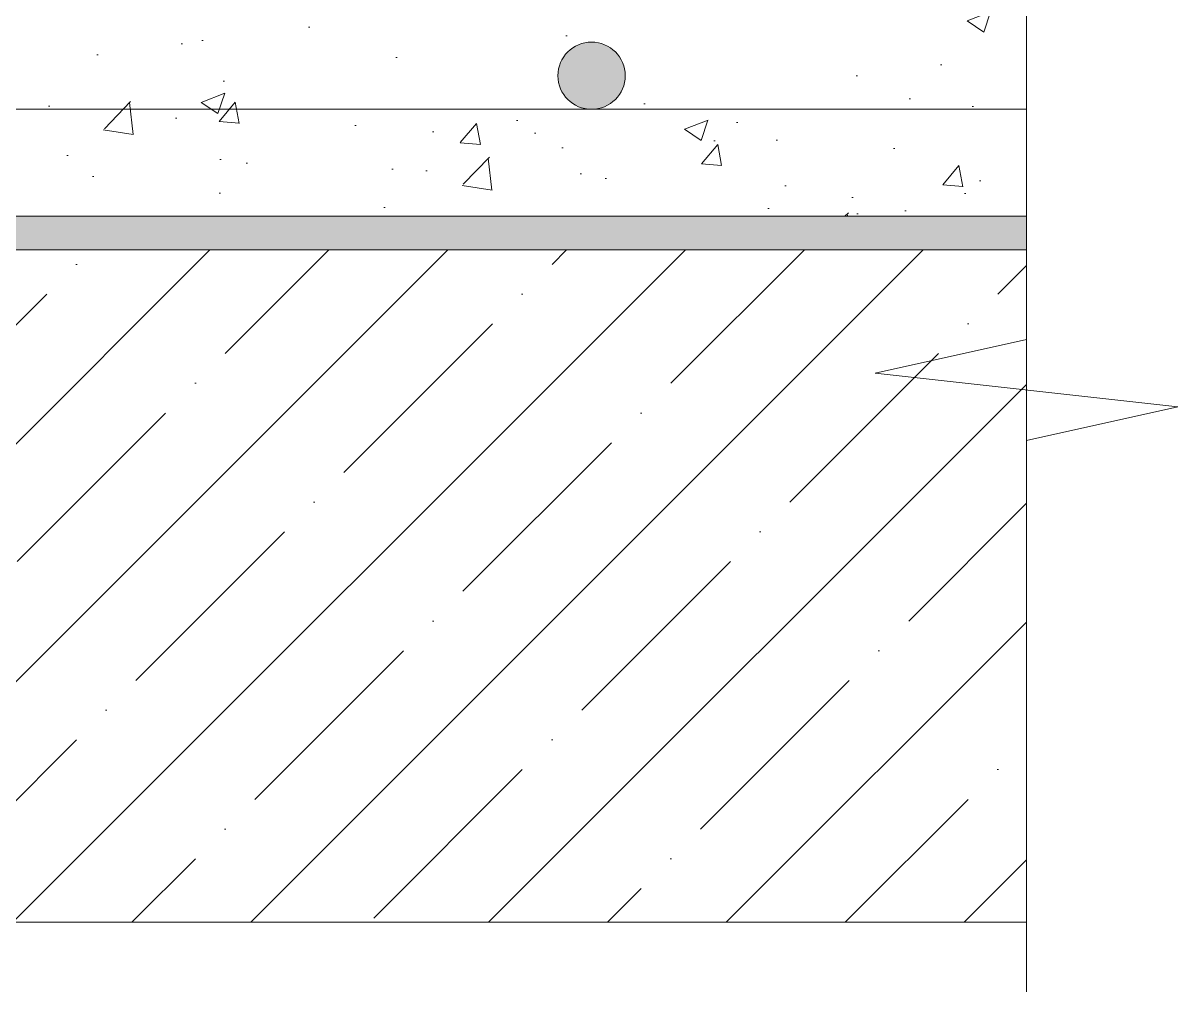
# Model space of a CAD drawing. Header units: millimetres. Extents: x -477321 to 558829, y -132142 to 283081.
# Drawn here: x -464993 to -463276, y 58785 to 60226 of the extents above; entities that cross this region are included whole.
import ezdxf

# ---------------------------------------------------------------- set-up
doc = ezdxf.new("R2010")
doc.units = ezdxf.units.MM
doc.layers.add('АР_Перегородки кирпич штрих', color=7, linetype='Continuous')
doc.layers.add('АР_Плита', color=220, linetype='Continuous')
doc.layers.add('АР_Тонкие', color=250, linetype='Continuous', lineweight=0)
doc.layers.add('АР_Штриховка', color=252, linetype='Continuous', lineweight=0)

# ---------------------------------------------------------------- blocks, each defined once
blk = doc.blocks.new('*U35')
at = {"color": 8}
blk.add_lwpolyline([(0, -6.699), (0, 1.502), (2.25, 2.002), (-2.25, 2.502), (0, 3.002), (0, 14.093)], dxfattribs=at)
blk = doc.blocks.new('Арматура_D-10')
at = {"layer": 'АР_Перегородки кирпич штрих', "transparency": 33554687}
h = blk.add_hatch(color=256, dxfattribs=at)
h.set_gradient(color2=(0, 0, 0), tint=1, name='SPHERICAL')
h.paths.add_polyline_path([(-59078.57, 235102.41, 1), (-59088.57, 235102.41, 1)])
at = {"layer": 'АР_Тонкие'}
blk.add_circle((-59083.57, 235102.41), 5, dxfattribs=at)

msp = doc.modelspace()

# ---------------------------------------------------------------- hatches: boundary and pattern name
at = {"layer": 'АР_Перегородки кирпич штрих', "transparency": 33554687}
msp.add_hatch(color=256, dxfattribs=at).paths.add_polyline_path([(-470326.7, 59938.7), (-470326.7, 59888.7), (-463501.3, 59888.7), (-463501.3, 59938.7)])
at = {"layer": 'АР_Штриховка', "ltscale": 100, "true_color": 0x000000}
h = msp.add_hatch(dxfattribs=at)
h.set_pattern_fill('AR-CONC', color=18, scale=50, style=0)
h.set_pattern_definition([(50, (-5148656.87, 792535.35), (358.630091, -31.376067), [37.5, -412.5]), (355, (-5148656.87, 792535.35), (-69.375667, 376.096067), [30, -330]), (100.4514445, (-5148627, 792532.73), (289.254423, 344.719995), [31.870096, -350.571056]), (46.1842, (-5148656.87, 792635.35), (533.620665, -82.75964), [56.25, -618.75]), (96.635635, (-5148612.4, 792628.45), (467.33097, 487.0593), [47.80517, -525.85688]), (351.184164, (-5148656.9, 792635.35), (467.33097, 487.0593), [45, -495]), (21, (-5148606.87, 792610.35), (298.453526, -201.309445), [37.5, -412.5]), (326, (-5148606.87, 792610.35), (121.657666, 362.575023), [30, -330]), (71.451445, (-5148582, 792593.57), (420.111188, 161.265576), [31.870095, -350.571056]), (37.5, (-5148656.87, 792535.35), (6.0799277, 166.446927), [0, -326, 0, -335, 0, -331.25]), (7.5, (-5148656.87, 792535.35), (131.534769, 197.205856), [0, -191, 0, -318.5, 0, -126.25]), (327.5, (-5148768.37, 792535.35), (266.911218, -11.277436), [0, -125, 0, -390, 0, -517.5]), (317.5, (-5148818.37, 792535.35), (291.593085, 50.052491), [0, -162.5, 0, -259, 0, -367.5])])
h.paths.add_polyline_path([(-463501.3, 60658.7), (-470326.7, 60658.7), (-470326.7, 59938.7), (-463501.3, 59938.7)])
h = msp.add_hatch(dxfattribs=at)
h.set_pattern_fill('ANSI35', color=18, scale=1000, style=0)
h.set_pattern_definition([(45, (-5148656.87, 792385.35), (-176.776695, 176.776695), []), (45, (-5148480.1, 792385.35), (-176.776695, 176.776695), [312.5, -62.5, 0, -62.5])])
h.paths.add_polyline_path([(-463501.3, 59888.7), (-470326.7, 59888.7), (-470326.7, 58888.7), (-463501.3, 58888.7)])

# ---------------------------------------------------------------- linework, layer by layer
at = {"layer": 'АР_Плита', "color": 18, "lineweight": 5, "ltscale": 100, "true_color": 0x000000}
msp.add_lwpolyline([(-470326.7, 59888.7), (-463501.3, 59888.7), (-463501.3, 58888.7), (-470326.7, 58888.7)], close=True, dxfattribs=at)
at = {"layer": 'АР_Тонкие'}
for points in [[(-463501.3, 60097.8), (-470326.7, 60097.8)], [(-470326.7, 59938.7), (-470326.7, 59938.7), (-463501.3, 59938.7)]]:
    msp.add_lwpolyline(points, dxfattribs=at)

# ---------------------------------------------------------------- block references
for name, p, xscale, yscale, zscale in [('*U35', (-463501.3, 59455.1), 100, 100, 100), ('Арматура_D-10', (126687.6, -2290876.3), 10, 10, 10)]:
    msp.add_blockref(name, p, dxfattribs=dict(at, xscale=xscale, yscale=yscale, zscale=zscale))

doc.saveas('drawing.dxf')
